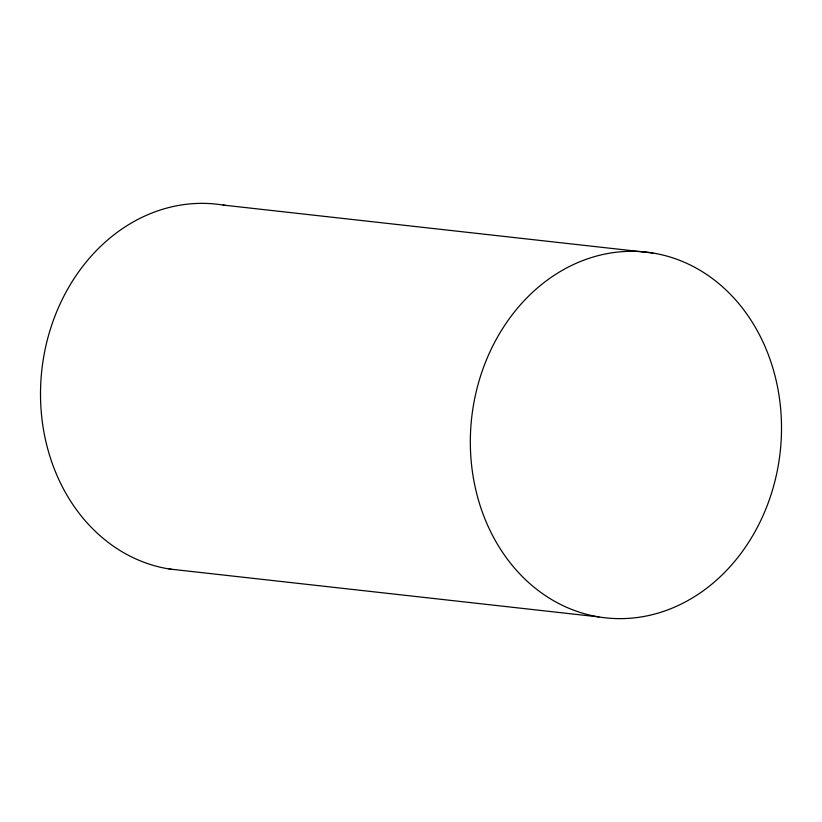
<?xml version="1.0" encoding="UTF-8"?>
<svg xmlns="http://www.w3.org/2000/svg" width="822" height="822" viewBox="0 0 822 822"><rect width="100%" height="100%" fill="white"/><g stroke="black" fill="none" stroke-linecap="round" stroke-linejoin="round"><path stroke-width="1.23" d="M223.091 205.068L652.904 253.022A183.994 155.204 -83.6 0 1 745.102 547.637A183.994 155.204 -83.6 0 1 479.709 504.276A183.994 155.204 -83.6 0 1 652.904 253.022M169.096 568.978L598.909 616.932M171.582 569.358A183.994 155.204 -83.6 0 1 42.867 361.988A183.994 155.204 -83.6 0 1 225.567 205.49"/></g></svg>
